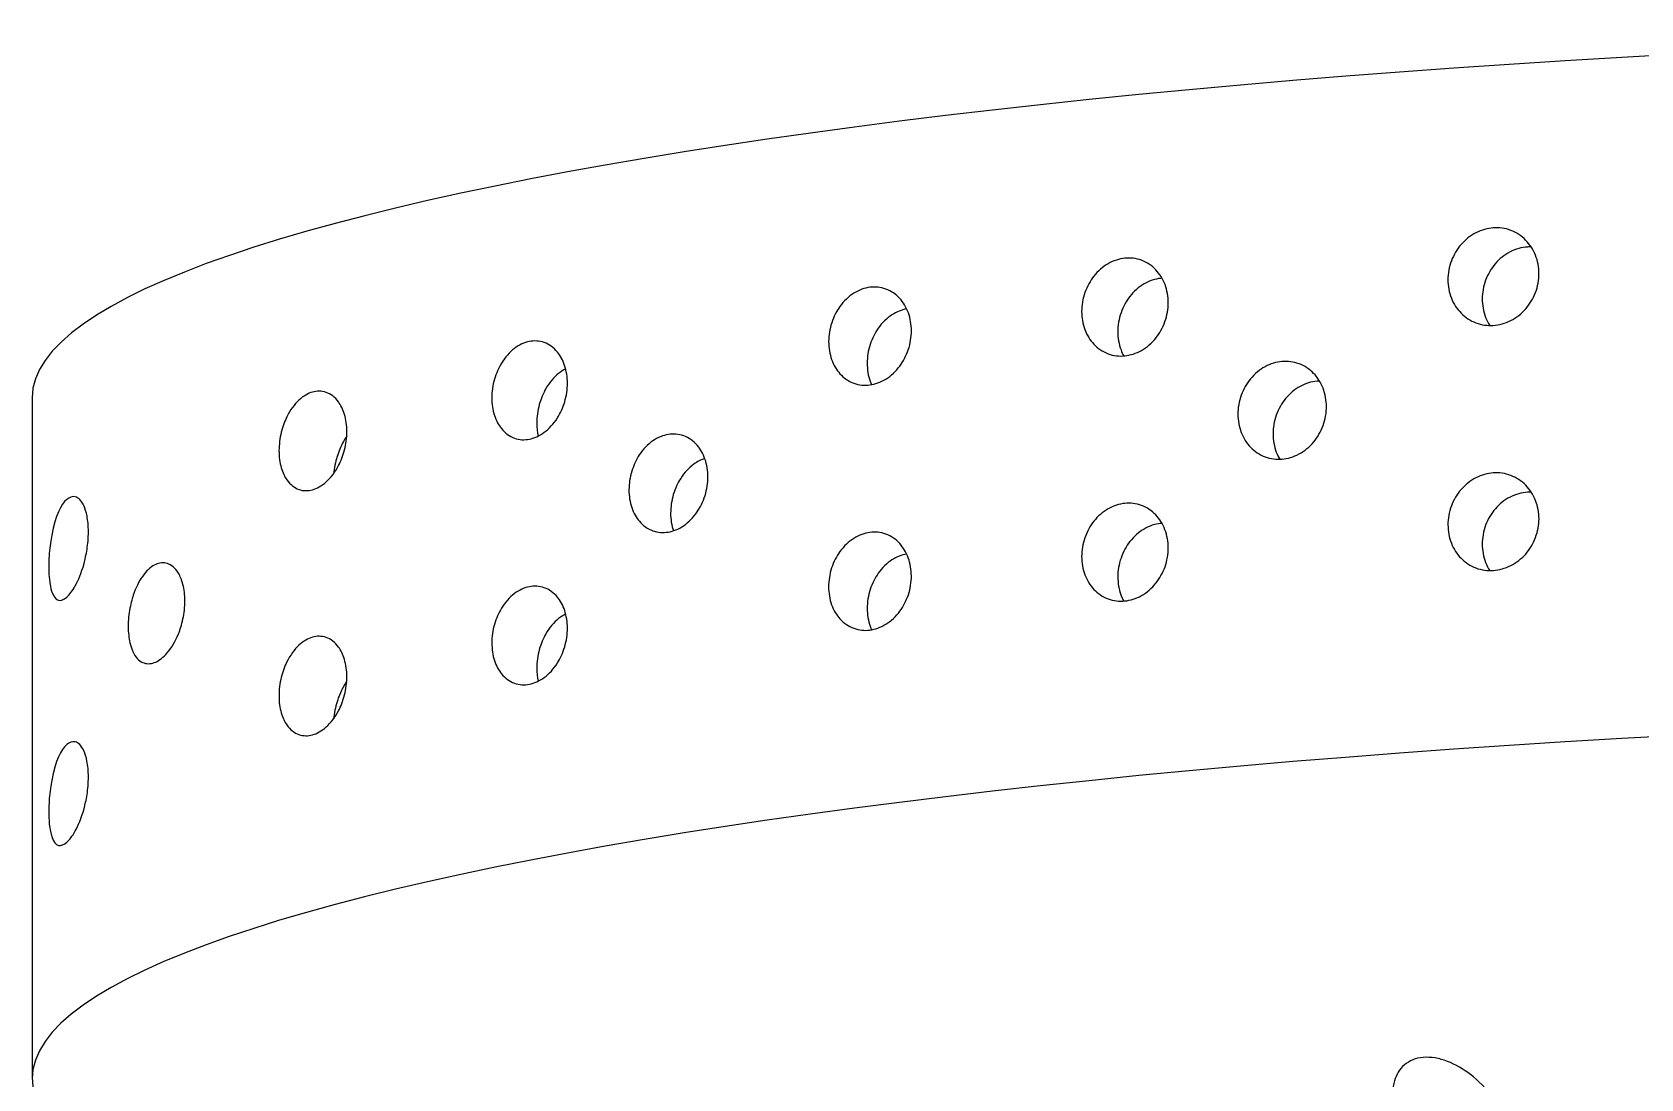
# Model space of a CAD drawing. Extents: x 398 to 509, y 623 to 780.
# Drawn here: x 440.552 to 441.754, y 700.891 to 701.673 of the extents above; entities that cross this region are included whole.
import ezdxf

# ---------------------------------------------------------------- set-up
doc = ezdxf.new("R2010")
doc.units = 0
doc.header["$MEASUREMENT"] = 0
doc.layers.add('1', color=4, linetype='Continuous')
doc.layers.add('JET', color=3, linetype='Continuous')

# ---------------------------------------------------------------- blocks, each defined once
blk = doc.blocks.new('SUCTION')
at = {"layer": '1'}
blk.add_line((0.4816, 1.9416), (-0.0272, 1.9337), dxfattribs=at)
for centre in [(0.0017, 0.059), (0.5106, 0.0668)]:
    blk.add_ellipse(centre, major_axis=(-0.0289, 1.8748), ratio=0.145722, start_param=3.141593, end_param=6.283185, dxfattribs=at)
blk.add_open_spline([(-0.0272, 1.9337), (-0.0449, 1.9317), (-0.0614, 1.9264), (-0.0763, 1.9186), (-0.0895, 1.909), (-0.1012, 1.898)], degree=1, dxfattribs=at)
at = {"layer": '1', "color": 3}
for points, knots in [([(0.199, 1.8952), (0.1967, 1.8952), (0.1945, 1.8952), (0.1901, 1.8955), (0.1879, 1.8957), (0.1818, 1.8966), (0.1782, 1.8973), (0.1679, 1.9), (0.1626, 1.9022), (0.1544, 1.9066), (0.1517, 1.9087), (0.1463, 1.9147), (0.1458, 1.919), (0.1562, 1.9226), (0.1592, 1.9234), (0.1646, 1.924), (0.166, 1.9241), (0.1691, 1.9243), (0.1708, 1.9244), (0.174, 1.9244), (0.1758, 1.9244), (0.1792, 1.9243), (0.1809, 1.9243), (0.1876, 1.9238), (0.1925, 1.9232), (0.2109, 1.92), (0.2192, 1.9159), (0.2246, 1.9099), (0.2255, 1.9077), (0.2245, 1.9032), (0.2226, 1.9008), (0.2163, 1.8979), (0.2139, 1.8971), (0.2091, 1.8961), (0.2073, 1.8958), (0.2034, 1.8954), (0.2013, 1.8952), (0.199, 1.8952)], [0, 0, 0, 0, 0.0069049, 0.0069049, 0.0138098, 0.0138098, 0.0276196, 0.0276196, 0.0621946, 0.0621946, 0.0967696, 0.0967696, 0.172591, 0.172591, 0.1905104, 0.1905104, 0.1954315, 0.1954315, 0.2003527, 0.2003527, 0.2052739, 0.2052739, 0.2101951, 0.2101951, 0.2281145, 0.2281145, 0.3039359, 0.3039359, 0.3385109, 0.3385109, 0.3730859, 0.3730859, 0.3868957, 0.3868957, 0.3938006, 0.3938006, 0.4007055, 0.4007055, 0.4007055, 0.4007055]), ([(0.3822, 1.898), (0.3799, 1.898), (0.3776, 1.8981), (0.3732, 1.8983), (0.3711, 1.8986), (0.365, 1.8994), (0.3614, 1.9002), (0.3511, 1.9028), (0.3458, 1.905), (0.3376, 1.9094), (0.3348, 1.9116), (0.3294, 1.9176), (0.3289, 1.9219), (0.3393, 1.9255), (0.3424, 1.9262), (0.3478, 1.9268), (0.3492, 1.927), (0.3522, 1.9272), (0.3539, 1.9272), (0.3572, 1.9273), (0.3589, 1.9273), (0.3624, 1.9272), (0.3641, 1.9271), (0.3708, 1.9267), (0.3756, 1.926), (0.3941, 1.9229), (0.4024, 1.9187), (0.4077, 1.9127), (0.4087, 1.9105), (0.4076, 1.906), (0.4058, 1.9036), (0.3995, 1.9008), (0.397, 1.8999), (0.3922, 1.8989), (0.3905, 1.8986), (0.3866, 1.8982), (0.3844, 1.8981), (0.3822, 1.898)], [0, 0, 0, 0, 0.0069049, 0.0069049, 0.0138098, 0.0138098, 0.0276196, 0.0276196, 0.0621946, 0.0621946, 0.0967696, 0.0967696, 0.172591, 0.172591, 0.1905104, 0.1905104, 0.1954315, 0.1954315, 0.2003527, 0.2003527, 0.2052739, 0.2052739, 0.2101951, 0.2101951, 0.2281145, 0.2281145, 0.3039359, 0.3039359, 0.3385109, 0.3385109, 0.3730859, 0.3730859, 0.3868957, 0.3868957, 0.3938006, 0.3938006, 0.4007055, 0.4007055, 0.4007055, 0.4007055]), ([(0.3316, 1.8252), (0.3294, 1.8251), (0.3271, 1.8252), (0.3225, 1.8257), (0.3203, 1.826), (0.3139, 1.8272), (0.31, 1.8284), (0.3009, 1.8319), (0.2962, 1.8348), (0.2892, 1.8406), (0.2869, 1.8435), (0.2843, 1.8491), (0.2839, 1.8521), (0.2857, 1.8578), (0.2879, 1.8605), (0.2937, 1.8638), (0.2964, 1.8649), (0.3015, 1.8662), (0.3034, 1.8665), (0.3075, 1.867), (0.3097, 1.8672), (0.3143, 1.8673), (0.3166, 1.8672), (0.3211, 1.8668), (0.3234, 1.8665), (0.3297, 1.8654), (0.3335, 1.8644), (0.3427, 1.8613), (0.3475, 1.8587), (0.3548, 1.8532), (0.3573, 1.8502), (0.3598, 1.8447), (0.3603, 1.8417), (0.3585, 1.8357), (0.3563, 1.8328), (0.3502, 1.829), (0.3474, 1.8278), (0.3421, 1.8263), (0.3402, 1.8259), (0.3361, 1.8254), (0.3339, 1.8252), (0.3316, 1.8252)], [0, 0, 0, 0, 0.0068348, 0.0068348, 0.0136695, 0.0136695, 0.027339, 0.027339, 0.0535624, 0.0535624, 0.0797858, 0.0797858, 0.1072813, 0.1072813, 0.1347768, 0.1347768, 0.1487269, 0.1487269, 0.155702, 0.155702, 0.162677, 0.162677, 0.1696521, 0.1696521, 0.1766272, 0.1766272, 0.1905773, 0.1905773, 0.2180728, 0.2180728, 0.2455682, 0.2455682, 0.2717917, 0.2717917, 0.2980151, 0.2980151, 0.3116846, 0.3116846, 0.3185193, 0.3185193, 0.3253541, 0.3253541, 0.3253541, 0.3253541]), ([(0.4601, 1.7061), (0.4556, 1.7061), (0.4508, 1.7066), (0.4419, 1.7088), (0.4378, 1.7103), (0.4295, 1.7145), (0.4253, 1.7177), (0.4191, 1.7244), (0.4172, 1.7279), (0.4152, 1.7344), (0.4151, 1.738), (0.4174, 1.7446), (0.4197, 1.7478), (0.4255, 1.752), (0.4286, 1.7536), (0.4342, 1.7553), (0.4362, 1.7557), (0.4405, 1.7564), (0.4427, 1.7566), (0.4473, 1.7566), (0.4496, 1.7565), (0.4542, 1.756), (0.4565, 1.7556), (0.4632, 1.7541), (0.4672, 1.7526), (0.4756, 1.7487), (0.4798, 1.7456), (0.4861, 1.739), (0.4882, 1.7355), (0.4901, 1.729), (0.4902, 1.7255), (0.488, 1.7187), (0.4857, 1.7154), (0.4798, 1.711), (0.4766, 1.7093), (0.469, 1.7069), (0.4646, 1.7062), (0.4601, 1.7061)], [0, 0, 0, 0, 0.0136716, 0.0136716, 0.0273431, 0.0273431, 0.0484006, 0.0484006, 0.0694582, 0.0694582, 0.0910856, 0.0910856, 0.1127131, 0.1127131, 0.1264894, 0.1264894, 0.1333775, 0.1333775, 0.1402657, 0.1402657, 0.1471538, 0.1471538, 0.154042, 0.154042, 0.1678183, 0.1678183, 0.1894457, 0.1894457, 0.2110732, 0.2110732, 0.2321307, 0.2321307, 0.2531882, 0.2531882, 0.2668598, 0.2668598, 0.2805313, 0.2805313, 0.2805313, 0.2805313]), ([(0.2769, 1.7033), (0.2724, 1.7032), (0.2676, 1.7038), (0.2588, 1.7059), (0.2547, 1.7075), (0.2463, 1.7117), (0.2422, 1.7149), (0.236, 1.7216), (0.234, 1.7251), (0.2321, 1.7316), (0.232, 1.7351), (0.2342, 1.7418), (0.2366, 1.745), (0.2424, 1.7492), (0.2454, 1.7508), (0.251, 1.7525), (0.2531, 1.7529), (0.2573, 1.7536), (0.2596, 1.7537), (0.2641, 1.7538), (0.2665, 1.7537), (0.2711, 1.7532), (0.2734, 1.7528), (0.28, 1.7513), (0.284, 1.7498), (0.2924, 1.7458), (0.2967, 1.7428), (0.303, 1.7362), (0.305, 1.7327), (0.307, 1.7262), (0.3071, 1.7227), (0.3049, 1.7158), (0.3025, 1.7126), (0.2966, 1.7081), (0.2935, 1.7065), (0.2859, 1.7041), (0.2814, 1.7034), (0.2769, 1.7033)], [0, 0, 0, 0, 0.0136716, 0.0136716, 0.0273431, 0.0273431, 0.0484006, 0.0484006, 0.0694582, 0.0694582, 0.0910856, 0.0910856, 0.1127131, 0.1127131, 0.1264894, 0.1264894, 0.1333775, 0.1333775, 0.1402657, 0.1402657, 0.1471538, 0.1471538, 0.154042, 0.154042, 0.1678183, 0.1678183, 0.1894457, 0.1894457, 0.2110732, 0.2110732, 0.2321307, 0.2321307, 0.2531882, 0.2531882, 0.2668598, 0.2668598, 0.2805313, 0.2805313, 0.2805313, 0.2805313]), ([(0.2734, 1.7034), (0.2709, 1.705), (0.268, 1.7066), (0.2616, 1.7093), (0.2577, 1.7106), (0.2511, 1.712), (0.2489, 1.7123), (0.2462, 1.7126), (0.2459, 1.7126), (0.2456, 1.7126)], [0.10627562, 0.10627562, 0.10627562, 0.10627562, 0.12011122, 0.12011122, 0.13392931, 0.13392931, 0.14083836, 0.14083836, 0.14184706, 0.14184706, 0.14184706, 0.14184706]), ([(0.4565, 1.7062), (0.454, 1.7079), (0.4512, 1.7094), (0.4448, 1.7121), (0.4408, 1.7134), (0.4343, 1.7148), (0.432, 1.7151), (0.4294, 1.7154), (0.429, 1.7154), (0.4287, 1.7155)], [0.10627562, 0.10627562, 0.10627562, 0.10627562, 0.12011122, 0.12011122, 0.13392931, 0.13392931, 0.14083836, 0.14083836, 0.14184706, 0.14184706, 0.14184706, 0.14184706]), ([(0.4988, 1.5419), (0.4943, 1.5419), (0.4894, 1.5425), (0.4803, 1.545), (0.4761, 1.5469), (0.4683, 1.5517), (0.4645, 1.5551), (0.459, 1.5623), (0.4572, 1.5662), (0.4557, 1.5733), (0.4558, 1.5772), (0.4583, 1.5845), (0.4607, 1.5879), (0.4665, 1.5928), (0.4699, 1.5947), (0.4778, 1.5974), (0.4823, 1.5982), (0.4914, 1.5983), (0.4963, 1.5977), (0.5053, 1.5953), (0.5095, 1.5934), (0.5174, 1.5888), (0.5212, 1.5855), (0.5269, 1.5783), (0.5286, 1.5745), (0.5302, 1.5673), (0.5301, 1.5634), (0.5276, 1.556), (0.5252, 1.5526), (0.5193, 1.5476), (0.5159, 1.5456), (0.5079, 1.5428), (0.5033, 1.542), (0.4988, 1.5419)], [0, 0, 0, 0, 0.0137254, 0.0137254, 0.0274508, 0.0274508, 0.0453851, 0.0453851, 0.0633195, 0.0633195, 0.0815469, 0.0815469, 0.0997743, 0.0997743, 0.1135448, 0.1135448, 0.1273153, 0.1273153, 0.1410857, 0.1410857, 0.1548562, 0.1548562, 0.1730836, 0.1730836, 0.191311, 0.191311, 0.2092454, 0.2092454, 0.2271798, 0.2271798, 0.2409052, 0.2409052, 0.2546305, 0.2546305, 0.2546305, 0.2546305]), ([(0.3157, 1.5391), (0.3111, 1.539), (0.3063, 1.5397), (0.2972, 1.5422), (0.293, 1.5441), (0.2852, 1.5488), (0.2814, 1.5522), (0.2758, 1.5595), (0.2741, 1.5633), (0.2726, 1.5705), (0.2727, 1.5744), (0.2752, 1.5817), (0.2776, 1.5851), (0.2834, 1.5899), (0.2867, 1.5919), (0.2946, 1.5946), (0.2992, 1.5953), (0.3083, 1.5955), (0.3132, 1.5949), (0.3222, 1.5924), (0.3264, 1.5906), (0.3342, 1.586), (0.3381, 1.5827), (0.3437, 1.5755), (0.3455, 1.5716), (0.347, 1.5645), (0.3469, 1.5606), (0.3444, 1.5532), (0.342, 1.5497), (0.3362, 1.5448), (0.3328, 1.5427), (0.3248, 1.54), (0.3202, 1.5392), (0.3157, 1.5391)], [0, 0, 0, 0, 0.0137254, 0.0137254, 0.0274508, 0.0274508, 0.0453851, 0.0453851, 0.0633195, 0.0633195, 0.0815469, 0.0815469, 0.0997743, 0.0997743, 0.1135448, 0.1135448, 0.1273153, 0.1273153, 0.1410857, 0.1410857, 0.1548562, 0.1548562, 0.1730836, 0.1730836, 0.191311, 0.191311, 0.2092454, 0.2092454, 0.2271798, 0.2271798, 0.2409052, 0.2409052, 0.2546305, 0.2546305, 0.2546305, 0.2546305]), ([(0.5094, 1.5434), (0.5085, 1.5451), (0.5073, 1.5469), (0.503, 1.5521), (0.4991, 1.5554), (0.4911, 1.5598), (0.4869, 1.5615), (0.4779, 1.5639), (0.4731, 1.5645), (0.4652, 1.5643), (0.4619, 1.5639), (0.4588, 1.5632)], [0.07459591, 0.07459591, 0.07459591, 0.07459591, 0.08376941, 0.08376941, 0.10280122, 0.10280122, 0.11656798, 0.11656798, 0.13033474, 0.13033474, 0.14038295, 0.14038295, 0.14038295, 0.14038295]), ([(0.3262, 1.5406), (0.3253, 1.5423), (0.3242, 1.5441), (0.3199, 1.5493), (0.3159, 1.5525), (0.3079, 1.557), (0.3038, 1.5587), (0.2948, 1.561), (0.2899, 1.5616), (0.2821, 1.5615), (0.2788, 1.5611), (0.2757, 1.5604)], [0.07459591, 0.07459591, 0.07459591, 0.07459591, 0.08376941, 0.08376941, 0.10280122, 0.10280122, 0.11656798, 0.11656798, 0.13033474, 0.13033474, 0.14038295, 0.14038295, 0.14038295, 0.14038295]), ([(0.4303, 1.4359), (0.4258, 1.4359), (0.4209, 1.4365), (0.4117, 1.4392), (0.4075, 1.4413), (0.3999, 1.4463), (0.3962, 1.4498), (0.3909, 1.4572), (0.3893, 1.4612), (0.388, 1.4687), (0.3882, 1.4727), (0.3908, 1.4803), (0.3932, 1.4838), (0.399, 1.4889), (0.4025, 1.491), (0.4106, 1.4939), (0.4152, 1.4947), (0.4243, 1.4948), (0.4292, 1.4942), (0.4383, 1.4915), (0.4426, 1.4896), (0.4502, 1.4847), (0.4539, 1.4813), (0.4592, 1.4738), (0.4609, 1.4698), (0.4622, 1.4624), (0.462, 1.4583), (0.4594, 1.4507), (0.457, 1.4472), (0.4512, 1.4419), (0.4476, 1.4398), (0.4395, 1.4368), (0.4348, 1.436), (0.4303, 1.4359)], [0, 0, 0, 0, 0.0137586, 0.0137586, 0.0275172, 0.0275172, 0.044295, 0.044295, 0.0610729, 0.0610729, 0.0780627, 0.0780627, 0.0950526, 0.0950526, 0.108841, 0.108841, 0.1226293, 0.1226293, 0.1364177, 0.1364177, 0.1502061, 0.1502061, 0.167196, 0.167196, 0.1841858, 0.1841858, 0.2009637, 0.2009637, 0.2177415, 0.2177415, 0.2315001, 0.2315001, 0.2452587, 0.2452587, 0.2452587, 0.2452587]), ([(0.444, 1.4385), (0.4431, 1.4412), (0.4416, 1.4439), (0.437, 1.4502), (0.4332, 1.4536), (0.4255, 1.4583), (0.4213, 1.4603), (0.4122, 1.4628), (0.4073, 1.4634), (0.3982, 1.4633), (0.3936, 1.4625), (0.3896, 1.4611)], [0.06697775, 0.06697775, 0.06697775, 0.06697775, 0.07946388, 0.07946388, 0.09696122, 0.09696122, 0.11074218, 0.11074218, 0.12452314, 0.12452314, 0.13823061, 0.13823061, 0.13823061, 0.13823061]), ([(0.5418, 1.2856), (0.5373, 1.2855), (0.5323, 1.2862), (0.5231, 1.2892), (0.5189, 1.2914), (0.5114, 1.2967), (0.508, 1.3002), (0.503, 1.308), (0.5015, 1.3121), (0.5003, 1.3199), (0.5007, 1.3242), (0.5034, 1.332), (0.5058, 1.3356), (0.5117, 1.341), (0.5153, 1.3433), (0.5236, 1.3464), (0.5282, 1.3472), (0.5374, 1.3474), (0.5423, 1.3467), (0.5515, 1.3438), (0.5558, 1.3417), (0.5632, 1.3365), (0.5667, 1.3329), (0.5717, 1.3252), (0.5733, 1.3211), (0.5744, 1.3133), (0.5741, 1.3091), (0.5714, 1.3012), (0.5689, 1.2976), (0.5631, 1.292), (0.5594, 1.2897), (0.5511, 1.2865), (0.5464, 1.2857), (0.5418, 1.2856)], [0, 0, 0, 0, 0.0137992, 0.0137992, 0.0275983, 0.0275983, 0.0432499, 0.0432499, 0.0589015, 0.0589015, 0.0746941, 0.0746941, 0.0904868, 0.0904868, 0.1043038, 0.1043038, 0.1181207, 0.1181207, 0.1319377, 0.1319377, 0.1457547, 0.1457547, 0.1615473, 0.1615473, 0.17734, 0.17734, 0.1929915, 0.1929915, 0.2086431, 0.2086431, 0.2224423, 0.2224423, 0.2362415, 0.2362415, 0.2362415, 0.2362415]), ([(0.3587, 1.2828), (0.3541, 1.2827), (0.3492, 1.2834), (0.34, 1.2863), (0.3357, 1.2885), (0.3283, 1.2938), (0.3248, 1.2974), (0.3199, 1.3052), (0.3183, 1.3093), (0.3172, 1.3171), (0.3175, 1.3213), (0.3203, 1.3291), (0.3227, 1.3328), (0.3285, 1.3382), (0.3321, 1.3405), (0.3404, 1.3436), (0.3451, 1.3444), (0.3542, 1.3446), (0.3591, 1.3439), (0.3683, 1.341), (0.3726, 1.3389), (0.3801, 1.3336), (0.3835, 1.3301), (0.3886, 1.3224), (0.3901, 1.3182), (0.3913, 1.3104), (0.391, 1.3062), (0.3882, 1.2984), (0.3858, 1.2947), (0.3799, 1.2892), (0.3763, 1.2869), (0.3679, 1.2837), (0.3632, 1.2829), (0.3587, 1.2828)], [0, 0, 0, 0, 0.0137992, 0.0137992, 0.0275983, 0.0275983, 0.0432499, 0.0432499, 0.0589015, 0.0589015, 0.0746941, 0.0746941, 0.0904868, 0.0904868, 0.1043038, 0.1043038, 0.1181207, 0.1181207, 0.1319377, 0.1319377, 0.1457547, 0.1457547, 0.1615473, 0.1615473, 0.17734, 0.17734, 0.1929915, 0.1929915, 0.2086431, 0.2086431, 0.2224423, 0.2224423, 0.2362415, 0.2362415, 0.2362415, 0.2362415]), ([(0.375, 1.2866), (0.3743, 1.2902), (0.3728, 1.294), (0.3679, 1.3013), (0.3643, 1.3048), (0.3568, 1.3099), (0.3526, 1.312), (0.3434, 1.3148), (0.3385, 1.3155), (0.3294, 1.3154), (0.3247, 1.3145), (0.3197, 1.3127), (0.3188, 1.3123), (0.318, 1.3119)], [0.06062855, 0.06062855, 0.06062855, 0.06062855, 0.07544879, 0.07544879, 0.09151617, 0.09151617, 0.10532637, 0.10532637, 0.11913657, 0.11913657, 0.13294677, 0.13294677, 0.13590198, 0.13590198, 0.13590198, 0.13590198]), ([(0.5581, 1.2894), (0.5574, 1.293), (0.5559, 1.2968), (0.551, 1.3041), (0.5475, 1.3076), (0.54, 1.3127), (0.5357, 1.3149), (0.5265, 1.3177), (0.5216, 1.3183), (0.5125, 1.3182), (0.5078, 1.3174), (0.5028, 1.3155), (0.502, 1.3151), (0.5011, 1.3148)], [0.06062855, 0.06062855, 0.06062855, 0.06062855, 0.07544879, 0.07544879, 0.09151617, 0.09151617, 0.10532637, 0.10532637, 0.11913657, 0.11913657, 0.13294677, 0.13294677, 0.13590198, 0.13590198, 0.13590198, 0.13590198]), ([(0.3826, 1.0913), (0.378, 1.0912), (0.3731, 1.0919), (0.3638, 1.095), (0.3595, 1.0974), (0.3523, 1.103), (0.349, 1.1067), (0.3443, 1.1147), (0.3429, 1.119), (0.342, 1.1272), (0.3424, 1.1315), (0.3453, 1.1396), (0.3477, 1.1434), (0.3536, 1.1491), (0.3573, 1.1515), (0.3658, 1.1549), (0.3706, 1.1558), (0.3797, 1.1559), (0.3846, 1.1552), (0.3939, 1.1521), (0.3982, 1.1498), (0.4054, 1.1443), (0.4087, 1.1406), (0.4135, 1.1326), (0.4149, 1.1283), (0.4158, 1.1202), (0.4154, 1.1158), (0.4126, 1.1077), (0.4101, 1.1039), (0.4042, 1.0981), (0.4004, 1.0956), (0.3919, 1.0922), (0.3871, 1.0913), (0.3826, 1.0913)], [0, 0, 0, 0, 0.0138375, 0.0138375, 0.027675, 0.027675, 0.0424425, 0.0424425, 0.0572099, 0.0572099, 0.0720648, 0.0720648, 0.0869196, 0.0869196, 0.1007671, 0.1007671, 0.1146145, 0.1146145, 0.128462, 0.128462, 0.1423095, 0.1423095, 0.1571643, 0.1571643, 0.1720192, 0.1720192, 0.1867866, 0.1867866, 0.201554, 0.201554, 0.2153916, 0.2153916, 0.2292291, 0.2292291, 0.2292291, 0.2292291]), ([(0.5657, 1.0941), (0.5612, 1.094), (0.5562, 1.0948), (0.547, 1.0979), (0.5427, 1.1002), (0.5355, 1.1058), (0.5322, 1.1095), (0.5275, 1.1175), (0.5261, 1.1219), (0.5251, 1.13), (0.5255, 1.1344), (0.5284, 1.1425), (0.5309, 1.1462), (0.5368, 1.1519), (0.5405, 1.1544), (0.549, 1.1577), (0.5537, 1.1586), (0.5628, 1.1587), (0.5678, 1.158), (0.577, 1.1549), (0.5813, 1.1526), (0.5885, 1.1471), (0.5919, 1.1434), (0.5966, 1.1355), (0.598, 1.1311), (0.599, 1.123), (0.5986, 1.1186), (0.5957, 1.1105), (0.5932, 1.1067), (0.5873, 1.1009), (0.5836, 1.0984), (0.575, 1.095), (0.5703, 1.0942), (0.5657, 1.0941)], [0, 0, 0, 0, 0.0138375, 0.0138375, 0.027675, 0.027675, 0.0424425, 0.0424425, 0.0572099, 0.0572099, 0.0720648, 0.0720648, 0.0869196, 0.0869196, 0.1007671, 0.1007671, 0.1146145, 0.1146145, 0.128462, 0.128462, 0.1423095, 0.1423095, 0.1571643, 0.1571643, 0.1720192, 0.1720192, 0.1867866, 0.1867866, 0.201554, 0.201554, 0.2153916, 0.2153916, 0.2292291, 0.2292291, 0.2292291, 0.2292291]), ([(0.584, 1.099), (0.584, 1.0994), (0.5839, 1.0997), (0.5834, 1.1041), (0.5819, 1.1084), (0.5772, 1.1163), (0.5738, 1.12), (0.5666, 1.1254), (0.5623, 1.1277), (0.553, 1.1308), (0.5481, 1.1315), (0.539, 1.1314), (0.5342, 1.1305), (0.5284, 1.1282), (0.5269, 1.1275), (0.5255, 1.1267)], [0.05617633, 0.05617633, 0.05617633, 0.05617633, 0.05742541, 0.05742541, 0.07240619, 0.07240619, 0.08738697, 0.08738697, 0.10123039, 0.10123039, 0.11507381, 0.11507381, 0.12891724, 0.12891724, 0.13403982, 0.13403982, 0.13403982, 0.13403982]), ([(0.4008, 1.0962), (0.4008, 1.0965), (0.4008, 1.0969), (0.4003, 1.1013), (0.3988, 1.1056), (0.394, 1.1135), (0.3907, 1.1171), (0.3834, 1.1226), (0.3791, 1.1249), (0.3699, 1.1279), (0.3649, 1.1287), (0.3558, 1.1285), (0.3511, 1.1277), (0.3453, 1.1254), (0.3438, 1.1247), (0.3424, 1.1239)], [0.05617633, 0.05617633, 0.05617633, 0.05617633, 0.05742541, 0.05742541, 0.07240619, 0.07240619, 0.08738697, 0.08738697, 0.10123039, 0.10123039, 0.11507381, 0.11507381, 0.12891724, 0.12891724, 0.13403982, 0.13403982, 0.13403982, 0.13403982]), ([(0.49, 0.9747), (0.4854, 0.9746), (0.4805, 0.9754), (0.4712, 0.9786), (0.4669, 0.981), (0.4598, 0.9868), (0.4566, 0.9905), (0.452, 0.9987), (0.4507, 1.0031), (0.4498, 1.0114), (0.4503, 1.0159), (0.4532, 1.0241), (0.4557, 1.0279), (0.4616, 1.0338), (0.4654, 1.0364), (0.474, 1.0398), (0.4788, 1.0407), (0.4879, 1.0409), (0.4929, 1.0401), (0.5021, 1.0369), (0.5064, 1.0345), (0.5135, 1.0288), (0.5168, 1.0251), (0.5214, 1.017), (0.5228, 1.0126), (0.5236, 1.0043), (0.5231, 0.9998), (0.5202, 0.9915), (0.5177, 0.9877), (0.5117, 0.9817), (0.5079, 0.9792), (0.4993, 0.9757), (0.4945, 0.9748), (0.49, 0.9747)], [0, 0, 0, 0, 0.0138548, 0.0138548, 0.0277096, 0.0277096, 0.0421225, 0.0421225, 0.0565354, 0.0565354, 0.0710126, 0.0710126, 0.0854897, 0.0854897, 0.0993515, 0.0993515, 0.1132132, 0.1132132, 0.127075, 0.127075, 0.1409367, 0.1409367, 0.1554139, 0.1554139, 0.169891, 0.169891, 0.1843039, 0.1843039, 0.1987169, 0.1987169, 0.2125717, 0.2125717, 0.2264264, 0.2264264, 0.2264264, 0.2264264]), ([(0.509, 0.9802), (0.509, 0.9808), (0.509, 0.9814), (0.5085, 0.9862), (0.5071, 0.9906), (0.5024, 0.9987), (0.4992, 1.0024), (0.492, 1.0081), (0.4877, 1.0105), (0.4785, 1.0136), (0.4735, 1.0144), (0.4644, 1.0142), (0.4596, 1.0133), (0.4535, 1.0109), (0.4518, 1.01), (0.4501, 1.009)], [0.05447947, 0.05447947, 0.05447947, 0.05447947, 0.05665874, 0.05665874, 0.07120955, 0.07120955, 0.08576037, 0.08576037, 0.09961959, 0.09961959, 0.11347881, 0.11347881, 0.12733802, 0.12733802, 0.13333396, 0.13333396, 0.13333396, 0.13333396]), ([(-0.0505, 0.9106), (-0.0444, 0.9135), (-0.0377, 0.9158), (-0.0246, 0.9179), (-0.0183, 0.9177), (-0.0085, 0.9149), (-0.0042, 0.9126), (0.0006, 0.9071), (0.002, 0.905), (0.0039, 0.9003), (0.0046, 0.8977), (0.0051, 0.8921), (0.005, 0.8891), (0.0041, 0.883), (0.0033, 0.8799), (-0.0001, 0.8706), (-0.0036, 0.8646), (-0.012, 0.8533), (-0.0177, 0.8476), (-0.03, 0.838), (-0.0366, 0.8342), (-0.0491, 0.8287), (-0.0562, 0.8267), (-0.0697, 0.8254), (-0.0763, 0.8261), (-0.0854, 0.8299), (-0.089, 0.8324), (-0.0943, 0.8392), (-0.096, 0.8436), (-0.097, 0.8533), (-0.0962, 0.8588), (-0.0926, 0.8696), (-0.0898, 0.875), (-0.0822, 0.8863), (-0.0763, 0.8926), (-0.0637, 0.9032), (-0.0569, 0.9075), (-0.0505, 0.9106)], [0, 0, 0, 0, 0.0233552, 0.0233552, 0.0467103, 0.0467103, 0.0658795, 0.0658795, 0.0754641, 0.0754641, 0.0850487, 0.0850487, 0.0946332, 0.0946332, 0.1042178, 0.1042178, 0.123387, 0.123387, 0.1467421, 0.1467421, 0.1700973, 0.1700973, 0.1945396, 0.1945396, 0.2189818, 0.2189818, 0.2355966, 0.2355966, 0.2522113, 0.2522113, 0.2688261, 0.2688261, 0.2854408, 0.2854408, 0.3098831, 0.3098831, 0.3343253, 0.3343253, 0.3343253, 0.3343253]), ([(0.4086, 0.8146), (0.4041, 0.8146), (0.3991, 0.8154), (0.3899, 0.8187), (0.3856, 0.8212), (0.3786, 0.8272), (0.3755, 0.831), (0.3711, 0.8394), (0.3698, 0.8439), (0.3691, 0.8524), (0.3696, 0.857), (0.3727, 0.8655), (0.3752, 0.8693), (0.3812, 0.8754), (0.385, 0.8781), (0.3937, 0.8816), (0.3985, 0.8825), (0.4076, 0.8827), (0.4126, 0.8819), (0.4218, 0.8786), (0.4261, 0.8761), (0.4331, 0.8702), (0.4363, 0.8664), (0.4407, 0.8581), (0.442, 0.8536), (0.4427, 0.845), (0.4422, 0.8404), (0.4391, 0.832), (0.4366, 0.8281), (0.4306, 0.8219), (0.4267, 0.8193), (0.418, 0.8157), (0.4132, 0.8147), (0.4086, 0.8146)], [0, 0, 0, 0, 0.0138713, 0.0138713, 0.0277426, 0.0277426, 0.0418409, 0.0418409, 0.0559392, 0.0559392, 0.0700768, 0.0700768, 0.0842144, 0.0842144, 0.0980898, 0.0980898, 0.1119652, 0.1119652, 0.1258405, 0.1258405, 0.1397159, 0.1397159, 0.1538535, 0.1538535, 0.1679911, 0.1679911, 0.1820894, 0.1820894, 0.1961877, 0.1961877, 0.210059, 0.210059, 0.2239303, 0.2239303, 0.2239303, 0.2239303]), ([(0.5918, 0.8175), (0.5872, 0.8174), (0.5823, 0.8182), (0.573, 0.8215), (0.5688, 0.8241), (0.5618, 0.83), (0.5586, 0.8338), (0.5542, 0.8422), (0.5529, 0.8467), (0.5522, 0.8553), (0.5528, 0.8598), (0.5558, 0.8683), (0.5583, 0.8721), (0.5643, 0.8782), (0.5681, 0.8809), (0.5768, 0.8844), (0.5816, 0.8854), (0.5908, 0.8855), (0.5957, 0.8847), (0.6049, 0.8814), (0.6092, 0.8789), (0.6162, 0.873), (0.6194, 0.8693), (0.6238, 0.8609), (0.6251, 0.8564), (0.6259, 0.8479), (0.6253, 0.8433), (0.6223, 0.8348), (0.6197, 0.8309), (0.6137, 0.8248), (0.6099, 0.8221), (0.6012, 0.8185), (0.5964, 0.8175), (0.5918, 0.8175)], [0, 0, 0, 0, 0.0138713, 0.0138713, 0.0277426, 0.0277426, 0.0418409, 0.0418409, 0.0559392, 0.0559392, 0.0700768, 0.0700768, 0.0842144, 0.0842144, 0.0980898, 0.0980898, 0.1119652, 0.1119652, 0.1258405, 0.1258405, 0.1397159, 0.1397159, 0.1538535, 0.1538535, 0.1679911, 0.1679911, 0.1820894, 0.1820894, 0.1961877, 0.1961877, 0.210059, 0.210059, 0.2239303, 0.2239303, 0.2239303, 0.2239303]), ([(0.4285, 0.8208), (0.4285, 0.8217), (0.4285, 0.8226), (0.428, 0.8278), (0.4267, 0.8323), (0.4223, 0.8407), (0.4191, 0.8444), (0.4121, 0.8503), (0.4078, 0.8528), (0.3986, 0.8561), (0.3936, 0.8568), (0.3845, 0.8567), (0.3797, 0.8558), (0.3732, 0.8531), (0.3712, 0.852), (0.3693, 0.8508)], [0.05294318, 0.05294318, 0.05294318, 0.05294318, 0.055987, 0.055987, 0.07015487, 0.07015487, 0.08432275, 0.08432275, 0.0981971, 0.0981971, 0.11207146, 0.11207146, 0.12594581, 0.12594581, 0.1327949, 0.1327949, 0.1327949, 0.1327949]), ([(0.6117, 0.8236), (0.6117, 0.8245), (0.6116, 0.8255), (0.6112, 0.8306), (0.6099, 0.8352), (0.6054, 0.8435), (0.6023, 0.8473), (0.5952, 0.8531), (0.5909, 0.8556), (0.5817, 0.8589), (0.5768, 0.8597), (0.5676, 0.8595), (0.5628, 0.8586), (0.5563, 0.856), (0.5543, 0.8549), (0.5525, 0.8536)], [0.05294318, 0.05294318, 0.05294318, 0.05294318, 0.055987, 0.055987, 0.07015487, 0.07015487, 0.08432275, 0.08432275, 0.0981971, 0.0981971, 0.11207146, 0.11207146, 0.12594581, 0.12594581, 0.1327949, 0.1327949, 0.1327949, 0.1327949])]:
    blk.add_open_spline(points, degree=3, knots=knots, dxfattribs=at)
blk = doc.blocks.new('2018 PRISM')
at = {"layer": 'JET', "rotation": 89.11601668126781}
blk.add_blockref('SUCTION', (43.9058, 57.183), dxfattribs=at)

msp = doc.modelspace()

# ---------------------------------------------------------------- block references
at = {"layer": '1'}
msp.add_blockref('2018 PRISM', (398.5801, 643.7055), dxfattribs=at)

doc.saveas('drawing.dxf')
